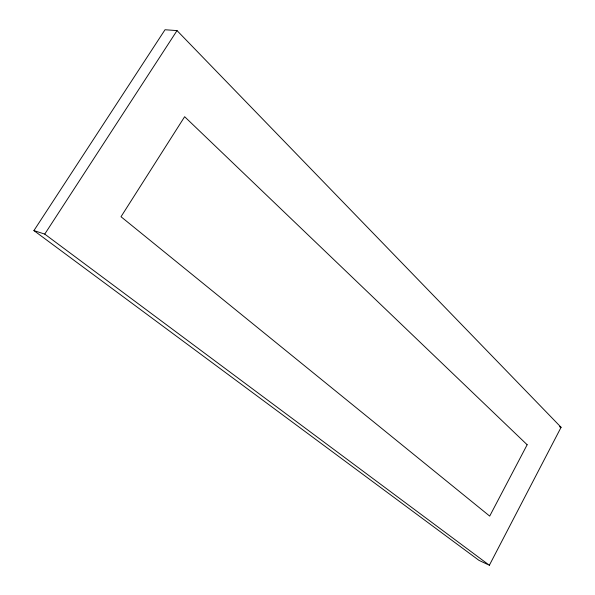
<?xml version="1.0" encoding="UTF-8"?>
<svg xmlns="http://www.w3.org/2000/svg" width="595" height="595" viewBox="0 0 595 595"><rect width="100%" height="100%" fill="white"/><g stroke="black" fill="none" stroke-linecap="round" stroke-linejoin="round"><path stroke-width="0.89" d="M489.358 565.25L561.085 427.299L177.027 30.598L165.016 29.75L33.915 230.592L478.975 560.364L489.358 565.25L44.744 234.103L33.915 230.592M44.744 234.103L177.027 30.598M559.441 426.734L561.085 427.299M527.155 444.748L489.7 516.096L121.008 216.729L184.643 116.717L527.155 444.748"/></g></svg>
